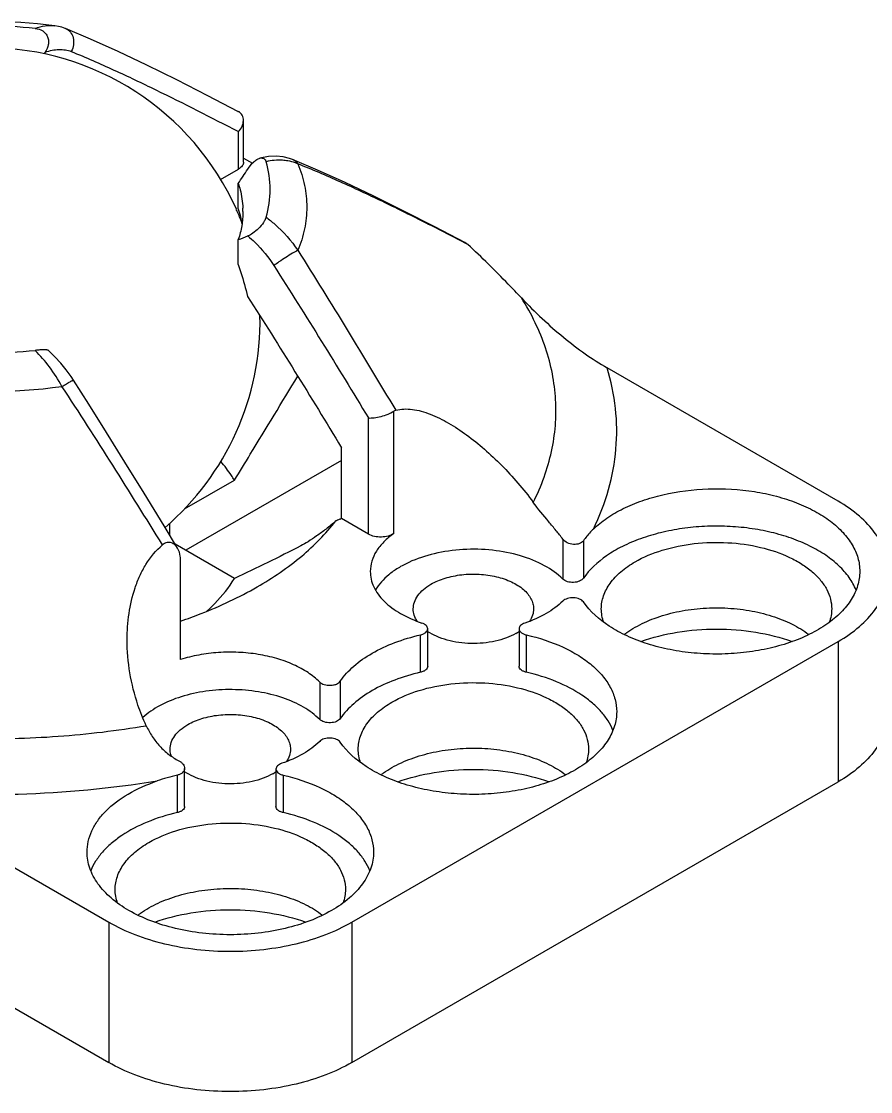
# Model space of a CAD drawing. Header units: millimetres. Extents: x 0 to 297, y 0 to 210.
# Drawn here: x 254.65 to 269.47, y 168.29 to 186.97 of the extents above; entities that cross this region are included whole.
import ezdxf

# ---------------------------------------------------------------- set-up
doc = ezdxf.new("R2010")
doc.units = ezdxf.units.MM
doc.header["$LTSCALE"] = 16.335
doc.layers.get('0').update_dxf_attribs({"linetype": 'CONTINUOUS'})
doc.layers.add('02___PRT_ALL_AXES', color=7, linetype='CONTINUOUS')

msp = doc.modelspace()

# ---------------------------------------------------------------- linework, layer by layer
at = {"color": 7, "linetype": 'Continuous'}
for p, q in [((255.226, 186.896), (255.226, 186.896)), ((255.421, 186.845), (255.421, 186.845)), ((255.065, 186.435), (255.044, 186.404)), ((258.429, 185.4), (258.436, 185.396)), ((258.524, 184.514), (258.524, 185.243)), ((258.436, 184.392), (258.436, 185.046)), ((258.524, 184.586), (258.68, 184.496)), ((258.125, 184.212), (258.436, 184.392)), ((259.381, 184.559), (259.381, 184.559)), ((259.816, 184.374), (259.381, 184.559)), ((258.435, 183.706), (258.435, 184.139)), ((258.435, 182.728), (258.435, 183.161)), ((262.392, 183.102), (262.384, 183.106)), ((262.396, 183.11), (262.389, 183.114)), ((262.442, 183.076), (262.392, 183.102)), ((268.902, 178.595), (264.872, 180.922)), ((261.149, 178.032), (261.149, 180.167)), ((260.706, 178.019), (260.706, 180.049)), ((260.236, 178.291), (260.236, 179.529)), ((260.236, 179.307), (257.517, 177.738)), ((257.497, 178.461), (258.366, 178.963)), ((239.203, 178.595), (256.174, 168.797)), ((260.706, 178.019), (260.236, 178.291)), ((257.234, 178.206), (257.234, 178.008)), ((258.366, 177.247), (257.334, 177.843)), ((264.098, 177.932), (264.098, 177.235)), ((264.457, 177.904), (264.457, 177.25)), ((257.426, 175.831), (257.426, 177.586)), ((261.74, 175.716), (261.74, 176.369)), ((263.335, 176.369), (263.335, 175.716)), ((261.614, 175.609), (261.614, 176.262)), ((263.461, 176.262), (263.461, 175.609)), ((260.416, 171.247), (268.902, 176.145)), ((268.902, 176.145), (268.902, 173.696)), ((259.855, 175.439), (259.855, 174.786)), ((260.214, 175.454), (260.214, 174.801)), ((257.498, 173.267), (257.498, 173.931)), ((259.092, 173.92), (259.092, 173.267)), ((257.371, 173.159), (257.371, 173.814)), ((259.218, 173.813), (259.218, 173.159)), ((252.144, 173.573), (256.174, 171.247)), ((260.416, 168.797), (268.902, 173.696)), ((256.174, 171.247), (256.174, 168.797)), ((260.416, 171.247), (260.416, 168.797))]:
    msp.add_line(p, q, dxfattribs=at)
for points in [[(255.421, 186.845), (255.413, 186.848), (255.357, 186.868), (255.298, 186.883), (255.235, 186.895), (255.226, 186.896)], [(258.429, 185.4), (257.901, 185.674), (257.36, 185.948), (256.839, 186.205), (256.337, 186.443), (255.854, 186.662), (255.421, 186.845)], [(259.381, 184.559), (259.328, 184.578), (259.216, 184.605), (259.093, 184.617), (258.961, 184.61), (258.812, 184.583)], [(262.389, 183.114), (261.863, 183.387), (261.322, 183.661), (260.802, 183.918), (260.3, 184.156), (259.816, 184.374)], [(255.561, 180.706), (255.516, 180.774), (255.431, 180.891), (255.336, 181.006), (255.234, 181.117), (255.12, 181.227)], [(257.376, 177.774), (257.141, 178.163), (256.792, 178.734), (256.457, 179.279), (256.135, 179.797), (255.826, 180.289), (255.561, 180.706)]]:
    msp.add_lwpolyline(points, dxfattribs=at)
for centre, radius, start, end in [((254.052, 177.711), 9.259, 82.7169, 97.2832), ((254.052, 178.386), 8.504, 84.3402, 95.6598), ((210.068, 215.665), 57.734, 326.90309, 327.20464), ((256.893, 183.19), 1.626, 15.8164, 18.5145), ((256.965, 183.209), 1.552, 8.3236, 15.8631), ((257.027, 183.65), 1.489, 0.0004, 2.3409), ((254.367, 193.881), 11.466, 290.7807, 291.6666), ((254.052, 189.69), 8.504, 264.3402, 275.6599), ((254.052, 190.079), 9.57, 262.1585, 277.8415), ((259.99, 178.711), 0.482, 297.6854, 300.7399), ((258.179, 170.336), 3.57, 103.0769, 108.9724)]:
    msp.add_arc(centre, radius, start, end, dxfattribs=at)
for points, knots in [([(254.891, 186.848), (254.947, 186.869), (255.057, 186.899), (255.172, 186.903), (255.226, 186.896)], [0, 0, 0, 0, 0.523858, 1, 1, 1, 1]), ([(254.891, 186.848), (254.937, 186.844), (255.006, 186.823), (255.075, 186.761), (255.11, 186.701), (255.125, 186.633), (255.119, 186.54), (255.09, 186.474), (255.065, 186.435)], [0, 0, 0, 0, 0.249426, 0.373712, 0.497742, 0.622296, 0.747794, 1, 1, 1, 1]), ([(255.421, 186.845), (255.437, 186.838), (255.468, 186.821), (255.52, 186.771), (255.561, 186.682), (255.565, 186.561), (255.54, 186.482), (255.52, 186.445)], [0, 0, 0, 0, 0.112011, 0.226238, 0.466928, 0.727866, 1, 1, 1, 1]), ([(255.065, 186.435), (255.105, 186.448), (255.184, 186.469), (255.304, 186.483), (255.416, 186.477), (255.487, 186.458), (255.52, 186.445)], [0, 0, 0, 0, 0.273579, 0.529963, 0.770786, 1, 1, 1, 1]), ([(255.52, 186.445), (255.771, 186.343), (256.265, 186.126), (257.239, 185.663), (257.959, 185.295), (258.436, 185.046)], [0, 0, 0, 0, 0.250548, 0.500571, 1, 1, 1, 1]), ([(258.524, 185.243), (258.524, 185.273), (258.51, 185.336), (258.463, 185.381), (258.436, 185.396)], [0, 0, 0, 0, 0.495806, 1, 1, 1, 1]), ([(258.436, 185.046), (258.463, 185.074), (258.505, 185.135), (258.524, 185.208), (258.524, 185.243)], [0, 0, 0, 0, 0.525283, 1, 1, 1, 1]), ([(258.6, 184.394), (258.628, 184.438), (258.676, 184.499), (258.751, 184.559), (258.792, 184.578), (258.812, 184.583)], [0, 0, 0, 0, 0.540452, 0.788544, 1, 1, 1, 1]), ([(258.812, 184.583), (258.824, 184.586), (258.849, 184.589), (258.883, 184.578), (258.907, 184.554), (258.916, 184.533), (258.92, 184.522)], [0, 0, 0, 0, 0.2803, 0.52017, 0.751095, 1, 1, 1, 1]), ([(258.524, 184.514), (258.524, 184.503), (258.52, 184.479), (258.502, 184.446), (258.473, 184.416), (258.449, 184.4), (258.436, 184.392)], [0, 0, 0, 0, 0.217749, 0.450891, 0.710463, 1, 1, 1, 1]), ([(259.298, 184.536), (259.268, 184.541), (259.142, 184.555), (259.014, 184.542), (258.92, 184.522)], [0, 0, 0, 0, 0.236984, 1, 1, 1, 1]), ([(258.92, 183.554), (258.966, 183.71), (259.017, 184.038), (258.966, 184.366), (258.92, 184.522)], [0, 0, 0, 0, 0.5, 1, 1, 1, 1]), ([(259.474, 184.483), (259.461, 184.489), (259.404, 184.513), (259.344, 184.529), (259.298, 184.536)], [0, 0, 0, 0, 0.245514, 1, 1, 1, 1]), ([(259.474, 184.483), (259.463, 184.5), (259.435, 184.53), (259.4, 184.551), (259.381, 184.559)], [0, 0, 0, 0, 0.506297, 1, 1, 1, 1]), ([(259.474, 184.483), (259.525, 184.362), (259.602, 184.115), (259.642, 183.729), (259.602, 183.344), (259.525, 183.096), (259.474, 182.975)], [0, 0, 0, 0, 0.253333, 0.499994, 0.746657, 1, 1, 1, 1]), ([(262.384, 183.106), (262.146, 183.23), (261.667, 183.475), (260.945, 183.832), (260.216, 184.174), (259.723, 184.385), (259.474, 184.483)], [0, 0, 0, 0, 0.250565, 0.500776, 0.750575, 1, 1, 1, 1]), ([(258.435, 184.139), (258.447, 184.104), (258.488, 183.964), (258.51, 183.819), (258.515, 183.711)], [0, 0, 0, 0, 0.253877, 1, 1, 1, 1]), ([(258.516, 183.65), (258.516, 183.568), (258.502, 183.402), (258.461, 183.24), (258.435, 183.161)], [0, 0, 0, 0, 0.495613, 1, 1, 1, 1]), ([(258.92, 183.554), (258.915, 183.539), (258.902, 183.507), (258.861, 183.438), (258.791, 183.356), (258.698, 183.276), (258.631, 183.237), (258.6, 183.225)], [0, 0, 0, 0, 0.099681, 0.221003, 0.509649, 0.789234, 1, 1, 1, 1]), ([(258.92, 183.554), (258.972, 183.515), (259.179, 183.346), (259.359, 183.142), (259.474, 182.975)], [0, 0, 0, 0, 0.242793, 1, 1, 1, 1]), ([(258.6, 183.225), (258.643, 183.19), (258.814, 183.036), (258.962, 182.856), (259.056, 182.708)], [0, 0, 0, 0, 0.239313, 1, 1, 1, 1]), ([(262.396, 183.11), (262.398, 183.109), (262.406, 183.104), (262.413, 183.099), (262.419, 183.095)], [0, 0, 0, 0, 0.243452, 1, 1, 1, 1]), ([(262.419, 183.095), (262.421, 183.093), (262.429, 183.087), (262.436, 183.081), (262.442, 183.076)], [0, 0, 0, 0, 0.244942, 1, 1, 1, 1]), ([(263.376, 182.144), (263.3, 182.225), (262.996, 182.543), (262.683, 182.852), (262.442, 183.076)], [0, 0, 0, 0, 0.252744, 1, 1, 1, 1]), ([(259.474, 182.975), (259.443, 182.959), (259.372, 182.918), (259.262, 182.851), (259.153, 182.779), (259.085, 182.731), (259.056, 182.708)], [0, 0, 0, 0, 0.213336, 0.494589, 0.778715, 1, 1, 1, 1]), ([(259.474, 182.975), (259.765, 182.514), (260.337, 181.585), (260.901, 180.651), (261.182, 180.183)], [0, 0, 0, 0, 0.499736, 1, 1, 1, 1]), ([(258.435, 182.728), (258.451, 182.682), (258.511, 182.498), (258.562, 182.311), (258.595, 182.17)], [0, 0, 0, 0, 0.253707, 1, 1, 1, 1]), ([(259.056, 182.708), (259.337, 182.269), (259.891, 181.385), (260.435, 180.495), (260.706, 180.049)], [0, 0, 0, 0, 0.499814, 1, 1, 1, 1]), ([(258.595, 182.17), (258.876, 181.734), (259.427, 180.857), (259.967, 179.973), (260.236, 179.529)], [0, 0, 0, 0, 0.499782, 1, 1, 1, 1]), ([(263.376, 182.144), (263.492, 182.02), (263.73, 181.784), (264.101, 181.457), (264.479, 181.167), (264.74, 180.998), (264.872, 180.922)], [0, 0, 0, 0, 0.263114, 0.518436, 0.76472, 1, 1, 1, 1]), ([(263.582, 178.575), (263.654, 178.718), (263.779, 179.008), (263.91, 179.458), (263.978, 179.913), (263.983, 180.37), (263.925, 180.826), (263.804, 181.277), (263.622, 181.721), (263.464, 182.005), (263.376, 182.144)], [0, 0, 0, 0, 0.127933, 0.252211, 0.37416, 0.495238, 0.616957, 0.740788, 0.86809, 1, 1, 1, 1]), ([(255.12, 181.227), (255.117, 181.229), (255.108, 181.233), (255.092, 181.236), (255.068, 181.237), (255.027, 181.238), (254.968, 181.235), (254.918, 181.231), (254.891, 181.228)], [0, 0, 0, 0, 0.046731, 0.120453, 0.221454, 0.346969, 0.6527, 1, 1, 1, 1]), ([(255.358, 180.599), (255.292, 180.717), (255.15, 180.937), (254.98, 181.137), (254.891, 181.228)], [0, 0, 0, 0, 0.515087, 1, 1, 1, 1]), ([(264.631, 178.107), (264.739, 178.33), (264.915, 178.786), (265.048, 179.502), (265.04, 180.222), (264.942, 180.692), (264.872, 180.922)], [0, 0, 0, 0, 0.256835, 0.505203, 0.750886, 1, 1, 1, 1]), ([(255.358, 180.599), (255.371, 180.607), (255.397, 180.623), (255.435, 180.645), (255.469, 180.665), (255.499, 180.681), (255.523, 180.693), (255.541, 180.702), (255.553, 180.706), (255.559, 180.707), (255.561, 180.707), (255.561, 180.706)], [0, 0, 0, 0, 0.204215, 0.395285, 0.566866, 0.71415, 0.833373, 0.921465, 0.976592, 0.991718, 1, 1, 1, 1]), ([(258.366, 178.963), (258.459, 179.113), (258.831, 179.717), (259.197, 180.323), (259.471, 180.779)], [0, 0, 0, 0, 0.249934, 1, 1, 1, 1]), ([(257.111, 177.832), (256.824, 178.297), (256.248, 179.224), (255.658, 180.143), (255.358, 180.599)], [0, 0, 0, 0, 0.500172, 1, 1, 1, 1]), ([(260.706, 180.049), (260.739, 180.046), (260.813, 180.051), (260.928, 180.074), (261.044, 180.112), (261.117, 180.147), (261.149, 180.167)], [0, 0, 0, 0, 0.213949, 0.476794, 0.75475, 1, 1, 1, 1]), ([(261.182, 180.183), (261.179, 180.182), (261.168, 180.178), (261.157, 180.172), (261.149, 180.167)], [0, 0, 0, 0, 0.236462, 1, 1, 1, 1]), ([(261.182, 180.183), (261.228, 180.195), (261.325, 180.21), (261.476, 180.201), (261.631, 180.169), (261.845, 180.096), (262.114, 179.962), (262.428, 179.753), (262.737, 179.505), (263.035, 179.223), (263.32, 178.913), (263.497, 178.691), (263.582, 178.575)], [0, 0, 0, 0, 0.047526, 0.097336, 0.149831, 0.205023, 0.322603, 0.448279, 0.580271, 0.717085, 0.857464, 1, 1, 1, 1]), ([(258.366, 178.963), (258.35, 178.991), (258.278, 179.104), (258.197, 179.21), (258.13, 179.286)], [0, 0, 0, 0, 0.243231, 1, 1, 1, 1]), ([(264.631, 178.107), (264.703, 178.178), (264.869, 178.311), (265.156, 178.476), (265.486, 178.612), (265.978, 178.753), (266.638, 178.836), (267.307, 178.797), (267.82, 178.69), (268.174, 178.576), (268.492, 178.431), (268.766, 178.258), (268.988, 178.06), (269.154, 177.843), (269.257, 177.611), (269.28, 177.449), (269.28, 177.37)], [0, 0, 0, 0, 0.055563, 0.116224, 0.181574, 0.250883, 0.396958, 0.544877, 0.616388, 0.684645, 0.748698, 0.807894, 0.861986, 0.91127, 0.956716, 1, 1, 1, 1]), ([(269.78, 177.37), (269.78, 177.427), (269.77, 177.542), (269.711, 177.772), (269.557, 178.055), (269.272, 178.354), (269.033, 178.519), (268.902, 178.595)], [0, 0, 0, 0, 0.108162, 0.218363, 0.451365, 0.710419, 1, 1, 1, 1]), ([(264.098, 177.932), (264.06, 177.983), (263.979, 178.085), (263.803, 178.296), (263.667, 178.459), (263.582, 178.575)], [0, 0, 0, 0, 0.227845, 0.47494, 1, 1, 1, 1]), ([(258.763, 177.1), (259.036, 177.257), (259.535, 177.596), (259.961, 178.025), (260.135, 178.25)], [0, 0, 0, 0, 0.52577, 1, 1, 1, 1]), ([(260.135, 178.25), (260.08, 178.202), (259.971, 178.111), (259.809, 177.992), (259.662, 177.893), (259.568, 177.838), (259.524, 177.815)], [0, 0, 0, 0, 0.292414, 0.564866, 0.803988, 1, 1, 1, 1]), ([(260.214, 178.284), (260.208, 178.281), (260.182, 178.268), (260.156, 178.257), (260.135, 178.25)], [0, 0, 0, 0, 0.242426, 1, 1, 1, 1]), ([(261.149, 178.032), (261.12, 178.011), (261.049, 177.981), (260.932, 177.964), (260.813, 177.975), (260.738, 178.001), (260.706, 178.019)], [0, 0, 0, 0, 0.231098, 0.493648, 0.759694, 1, 1, 1, 1]), ([(261.149, 178.032), (261.087, 177.988), (260.973, 177.895), (260.84, 177.731), (260.757, 177.555), (260.738, 177.43), (260.738, 177.37)], [0, 0, 0, 0, 0.284027, 0.541345, 0.776874, 1, 1, 1, 1]), ([(269.215, 177.045), (269.184, 177.122), (269.098, 177.274), (268.916, 177.478), (268.682, 177.663), (268.453, 177.794), (268.25, 177.886), (268.028, 177.972), (267.73, 178.059), (267.355, 178.128), (266.966, 178.162), (266.572, 178.161), (266.183, 178.125), (265.809, 178.053), (265.459, 177.949), (265.141, 177.815), (264.787, 177.608), (264.563, 177.404), (264.457, 177.25)], [0, 0, 0, 0, 0.04608, 0.09627, 0.151234, 0.211062, 0.242716, 0.27542, 0.343554, 0.414555, 0.487325, 0.56067, 0.633369, 0.704234, 0.772173, 0.83626, 0.895808, 1, 1, 1, 1]), ([(264.631, 178.107), (264.614, 178.091), (264.552, 178.028), (264.495, 177.959), (264.457, 177.904)], [0, 0, 0, 0, 0.259094, 1, 1, 1, 1]), ([(257.376, 177.774), (257.363, 177.795), (257.333, 177.834), (257.28, 177.868), (257.231, 177.878), (257.174, 177.874), (257.134, 177.851), (257.111, 177.832)], [0, 0, 0, 0, 0.234863, 0.464989, 0.584203, 0.710993, 1, 1, 1, 1]), ([(264.457, 177.904), (264.441, 177.881), (264.399, 177.856), (264.338, 177.841), (264.265, 177.838), (264.176, 177.861), (264.118, 177.906), (264.098, 177.932)], [0, 0, 0, 0, 0.209503, 0.336998, 0.473607, 0.750082, 1, 1, 1, 1]), ([(256.495, 176.174), (256.495, 176.328), (256.516, 176.635), (256.602, 177.01), (256.713, 177.294), (256.852, 177.559), (256.997, 177.737), (257.111, 177.832)], [0, 0, 0, 0, 0.253831, 0.505708, 0.630837, 0.75514, 1, 1, 1, 1]), ([(257.426, 177.586), (257.426, 177.603), (257.422, 177.668), (257.401, 177.733), (257.376, 177.774)], [0, 0, 0, 0, 0.264353, 1, 1, 1, 1]), ([(259.524, 177.815), (259.333, 177.717), (258.949, 177.523), (258.561, 177.337), (258.366, 177.247)], [0, 0, 0, 0, 0.499767, 1, 1, 1, 1]), ([(264.098, 177.235), (264.005, 177.329), (263.769, 177.494), (263.349, 177.66), (262.867, 177.753), (262.358, 177.765), (261.864, 177.696), (261.485, 177.571), (261.224, 177.433), (261.015, 177.285), (260.887, 177.146), (260.829, 177.044)], [0, 0, 0, 0, 0.109694, 0.235766, 0.373745, 0.516739, 0.656991, 0.787213, 0.846865, 0.902257, 1, 1, 1, 1]), ([(260.738, 177.37), (260.738, 177.325), (260.748, 177.232), (260.796, 177.096), (260.873, 176.966), (261.02, 176.797), (261.274, 176.614), (261.511, 176.512), (261.64, 176.469)], [0, 0, 0, 0, 0.100866, 0.205067, 0.315422, 0.433937, 0.698555, 1, 1, 1, 1]), ([(269.28, 177.37), (269.28, 177.287), (269.254, 177.114), (269.138, 176.868), (268.952, 176.641), (268.704, 176.437), (268.4, 176.261), (268.049, 176.118), (267.661, 176.012), (267.248, 175.945), (266.821, 175.92), (266.393, 175.937), (265.976, 175.996), (265.583, 176.095), (265.224, 176.232), (264.826, 176.447), (264.574, 176.668), (264.457, 176.837)], [0, 0, 0, 0, 0.043798, 0.090038, 0.140557, 0.196334, 0.257564, 0.323828, 0.394258, 0.467679, 0.542717, 0.617896, 0.691736, 0.762835, 0.829972, 0.892207, 1, 1, 1, 1]), ([(268.902, 176.145), (269.033, 176.221), (269.272, 176.386), (269.557, 176.686), (269.711, 176.968), (269.77, 177.199), (269.78, 177.313), (269.78, 177.37)], [0, 0, 0, 0, 0.289581, 0.548635, 0.781637, 0.891838, 1, 1, 1, 1]), ([(257.428, 176.503), (257.548, 176.544), (258.007, 176.711), (258.451, 176.919), (258.763, 177.1)], [0, 0, 0, 0, 0.260219, 1, 1, 1, 1]), ([(257.883, 176.674), (257.932, 176.718), (258.113, 176.891), (258.272, 177.089), (258.366, 177.247)], [0, 0, 0, 0, 0.26349, 1, 1, 1, 1]), ([(264.457, 177.25), (264.441, 177.227), (264.4, 177.201), (264.339, 177.183), (264.268, 177.174), (264.195, 177.182), (264.133, 177.207), (264.108, 177.225), (264.098, 177.235)], [0, 0, 0, 0, 0.215614, 0.347108, 0.487566, 0.765825, 0.890981, 1, 1, 1, 1]), ([(264.457, 176.837), (264.441, 176.86), (264.4, 176.886), (264.339, 176.904), (264.268, 176.913), (264.195, 176.905), (264.133, 176.88), (264.108, 176.862), (264.098, 176.852)], [0, 0, 0, 0, 0.215614, 0.347108, 0.487566, 0.765825, 0.890981, 1, 1, 1, 1]), ([(264.098, 176.852), (264.013, 176.767), (263.802, 176.614), (263.565, 176.513), (263.435, 176.469)], [0, 0, 0, 0, 0.46732, 1, 1, 1, 1]), ([(261.614, 176.262), (261.632, 176.266), (261.664, 176.277), (261.705, 176.301), (261.733, 176.332), (261.74, 176.358), (261.74, 176.369)], [0, 0, 0, 0, 0.305957, 0.574765, 0.801898, 1, 1, 1, 1]), ([(261.74, 176.369), (261.74, 176.38), (261.735, 176.401), (261.713, 176.43), (261.681, 176.453), (261.654, 176.465), (261.64, 176.469)], [0, 0, 0, 0, 0.204282, 0.432665, 0.698202, 1, 1, 1, 1]), ([(263.435, 176.469), (263.421, 176.465), (263.394, 176.453), (263.362, 176.43), (263.34, 176.401), (263.335, 176.38), (263.335, 176.369)], [0, 0, 0, 0, 0.301798, 0.567335, 0.795718, 1, 1, 1, 1]), ([(263.335, 176.369), (263.335, 176.358), (263.342, 176.332), (263.37, 176.301), (263.411, 176.277), (263.443, 176.266), (263.461, 176.262)], [0, 0, 0, 0, 0.198102, 0.425235, 0.694043, 1, 1, 1, 1]), ([(256.829, 174.677), (256.774, 174.794), (256.583, 175.271), (256.495, 175.79), (256.495, 176.174)], [0, 0, 0, 0, 0.252, 1, 1, 1, 1]), ([(260.214, 175.454), (260.281, 175.55), (260.451, 175.734), (260.776, 175.959), (261.171, 176.141), (261.461, 176.227), (261.614, 176.262)], [0, 0, 0, 0, 0.21241, 0.450846, 0.714724, 1, 1, 1, 1]), ([(263.461, 176.262), (263.681, 176.212), (263.997, 176.109), (264.372, 175.909), (264.605, 175.742), (264.793, 175.555), (264.932, 175.354), (265.018, 175.141), (265.038, 174.993), (265.038, 174.921)], [0, 0, 0, 0, 0.305158, 0.444503, 0.573513, 0.69205, 0.801029, 0.902573, 1, 1, 1, 1]), ([(259.855, 175.439), (259.794, 175.5), (259.649, 175.615), (259.395, 175.752), (259.1, 175.857), (258.776, 175.929), (258.435, 175.963), (258.088, 175.96), (257.749, 175.918), (257.531, 175.864), (257.426, 175.831)], [0, 0, 0, 0, 0.101601, 0.214203, 0.336616, 0.466603, 0.601249, 0.737267, 0.871263, 1, 1, 1, 1]), ([(261.614, 175.609), (261.461, 175.574), (261.171, 175.488), (260.776, 175.306), (260.451, 175.081), (260.281, 174.897), (260.214, 174.801)], [0, 0, 0, 0, 0.285276, 0.549154, 0.78759, 1, 1, 1, 1]), ([(261.74, 175.716), (261.74, 175.704), (261.733, 175.679), (261.705, 175.648), (261.664, 175.623), (261.632, 175.613), (261.614, 175.609)], [0, 0, 0, 0, 0.198102, 0.425235, 0.694043, 1, 1, 1, 1]), ([(263.461, 175.609), (263.443, 175.613), (263.411, 175.623), (263.37, 175.648), (263.342, 175.679), (263.335, 175.704), (263.335, 175.716)], [0, 0, 0, 0, 0.305957, 0.574765, 0.801898, 1, 1, 1, 1]), ([(264.972, 174.595), (264.949, 174.653), (264.889, 174.768), (264.767, 174.928), (264.614, 175.078), (264.362, 175.267), (263.978, 175.464), (263.641, 175.568), (263.461, 175.609)], [0, 0, 0, 0, 0.099451, 0.205305, 0.318687, 0.440127, 0.70639, 1, 1, 1, 1]), ([(259.855, 175.439), (259.865, 175.429), (259.891, 175.411), (259.953, 175.386), (260.025, 175.378), (260.097, 175.386), (260.158, 175.405), (260.198, 175.431), (260.214, 175.454)], [0, 0, 0, 0, 0.109019, 0.234175, 0.512434, 0.652892, 0.784386, 1, 1, 1, 1]), ([(259.855, 174.786), (259.772, 174.869), (259.568, 175.018), (259.202, 175.178), (258.78, 175.28), (258.328, 175.318), (257.873, 175.289), (257.445, 175.196), (257.07, 175.045), (256.857, 174.9), (256.769, 174.819)], [0, 0, 0, 0, 0.10603, 0.22662, 0.358667, 0.497114, 0.636003, 0.769309, 0.891798, 1, 1, 1, 1]), ([(265.038, 174.921), (265.038, 174.837), (265.011, 174.664), (264.895, 174.419), (264.709, 174.192), (264.461, 173.988), (264.157, 173.812), (263.806, 173.669), (263.419, 173.562), (263.005, 173.496), (262.579, 173.47), (262.15, 173.488), (261.734, 173.547), (261.34, 173.646), (260.981, 173.782), (260.583, 173.997), (260.331, 174.218), (260.214, 174.388)], [0, 0, 0, 0, 0.043798, 0.090038, 0.140557, 0.196334, 0.257564, 0.323827, 0.394258, 0.467679, 0.542717, 0.617896, 0.691736, 0.762835, 0.829972, 0.892208, 1, 1, 1, 1]), ([(269.78, 174.921), (269.78, 174.864), (269.77, 174.749), (269.711, 174.519), (269.557, 174.236), (269.272, 173.936), (269.033, 173.772), (268.902, 173.696)], [0, 0, 0, 0, 0.108162, 0.218363, 0.451365, 0.710419, 1, 1, 1, 1]), ([(250.648, 174.795), (251.148, 174.69), (252.169, 174.528), (253.723, 174.427), (255.286, 174.468), (256.32, 174.591), (256.829, 174.677)], [0, 0, 0, 0, 0.246611, 0.498255, 0.750785, 1, 1, 1, 1]), ([(256.829, 174.677), (256.859, 174.611), (256.929, 174.485), (257.06, 174.315), (257.217, 174.172), (257.335, 174.096), (257.397, 174.064)], [0, 0, 0, 0, 0.254724, 0.505758, 0.753539, 1, 1, 1, 1]), ([(260.214, 174.801), (260.198, 174.777), (260.158, 174.751), (260.097, 174.733), (260.025, 174.725), (259.953, 174.732), (259.891, 174.758), (259.865, 174.776), (259.855, 174.786)], [0, 0, 0, 0, 0.215614, 0.347108, 0.487566, 0.765825, 0.890981, 1, 1, 1, 1]), ([(259.855, 174.403), (259.77, 174.318), (259.56, 174.165), (259.322, 174.063), (259.193, 174.02)], [0, 0, 0, 0, 0.46732, 1, 1, 1, 1]), ([(260.214, 174.388), (260.198, 174.411), (260.158, 174.437), (260.097, 174.455), (260.025, 174.464), (259.953, 174.456), (259.891, 174.431), (259.865, 174.413), (259.855, 174.403)], [0, 0, 0, 0, 0.215614, 0.347108, 0.487566, 0.765825, 0.890981, 1, 1, 1, 1]), ([(257.498, 173.931), (257.498, 173.918), (257.491, 173.89), (257.463, 173.855), (257.422, 173.829), (257.389, 173.818), (257.371, 173.814)], [0, 0, 0, 0, 0.215277, 0.444878, 0.706271, 1, 1, 1, 1]), ([(257.397, 174.064), (257.412, 174.056), (257.439, 174.039), (257.471, 174.006), (257.492, 173.97), (257.498, 173.943), (257.498, 173.931)], [0, 0, 0, 0, 0.285052, 0.548522, 0.785582, 1, 1, 1, 1]), ([(259.193, 174.02), (259.178, 174.015), (259.152, 174.004), (259.119, 173.98), (259.098, 173.952), (259.092, 173.93), (259.092, 173.92)], [0, 0, 0, 0, 0.301798, 0.567335, 0.795718, 1, 1, 1, 1]), ([(259.092, 173.92), (259.092, 173.908), (259.099, 173.883), (259.127, 173.852), (259.168, 173.827), (259.201, 173.817), (259.218, 173.813)], [0, 0, 0, 0, 0.198102, 0.425235, 0.694043, 1, 1, 1, 1]), ([(259.218, 173.813), (259.438, 173.762), (259.754, 173.66), (260.129, 173.46), (260.362, 173.292), (260.551, 173.106), (260.69, 172.904), (260.775, 172.691), (260.795, 172.543), (260.795, 172.471)], [0, 0, 0, 0, 0.305159, 0.444503, 0.573513, 0.69205, 0.801029, 0.902573, 1, 1, 1, 1]), ([(252.144, 173.573), (252.957, 173.49), (254.59, 173.432), (256.217, 173.583), (257.019, 173.712)], [0, 0, 0, 0, 0.501844, 1, 1, 1, 1]), ([(255.795, 172.471), (255.795, 172.534), (255.809, 172.661), (255.874, 172.847), (255.979, 173.025), (256.177, 173.258), (256.521, 173.511), (256.843, 173.652), (257.019, 173.712)], [0, 0, 0, 0, 0.101215, 0.205689, 0.316197, 0.434728, 0.699032, 1, 1, 1, 1]), ([(257.498, 173.267), (257.498, 173.255), (257.49, 173.23), (257.463, 173.198), (257.422, 173.174), (257.389, 173.163), (257.371, 173.159)], [0, 0, 0, 0, 0.198102, 0.425235, 0.694043, 1, 1, 1, 1]), ([(259.218, 173.159), (259.201, 173.163), (259.168, 173.174), (259.127, 173.198), (259.099, 173.23), (259.092, 173.255), (259.092, 173.267)], [0, 0, 0, 0, 0.305957, 0.574765, 0.801898, 1, 1, 1, 1]), ([(257.371, 173.159), (257.192, 173.118), (256.854, 173.014), (256.47, 172.817), (256.218, 172.628), (256.064, 172.477), (255.943, 172.317), (255.883, 172.202), (255.86, 172.144)], [0, 0, 0, 0, 0.293666, 0.559942, 0.681374, 0.794738, 0.900571, 1, 1, 1, 1]), ([(260.73, 172.144), (260.707, 172.202), (260.647, 172.317), (260.526, 172.477), (260.372, 172.628), (260.12, 172.817), (259.736, 173.014), (259.398, 173.118), (259.218, 173.159)], [0, 0, 0, 0, 0.09943, 0.205263, 0.318627, 0.440059, 0.706335, 1, 1, 1, 1]), ([(260.795, 172.471), (260.795, 172.424), (260.787, 172.328), (260.737, 172.136), (260.609, 171.901), (260.371, 171.651), (260.057, 171.434), (259.677, 171.258), (259.246, 171.127), (258.78, 171.046), (258.295, 171.019), (257.81, 171.046), (257.344, 171.127), (256.913, 171.258), (256.533, 171.434), (256.218, 171.651), (255.981, 171.901), (255.853, 172.136), (255.803, 172.328), (255.795, 172.424), (255.795, 172.471)], [0, 0, 0, 0, 0.022545, 0.045516, 0.094083, 0.14808, 0.20844, 0.275006, 0.346829, 0.422431, 0.5, 0.57757, 0.653171, 0.724995, 0.79156, 0.85192, 0.905917, 0.954484, 0.977455, 1, 1, 1, 1]), ([(256.174, 171.247), (256.319, 171.163), (256.636, 171.015), (257.153, 170.858), (257.713, 170.761), (258.295, 170.728), (258.876, 170.761), (259.436, 170.858), (259.953, 171.015), (260.271, 171.163), (260.416, 171.247)], [0, 0, 0, 0, 0.114154, 0.237326, 0.366975, 0.5, 0.633025, 0.762674, 0.885846, 1, 1, 1, 1]), ([(260.416, 168.797), (260.271, 168.713), (259.953, 168.565), (259.436, 168.408), (258.876, 168.311), (258.295, 168.279), (257.713, 168.311), (257.153, 168.408), (256.636, 168.565), (256.319, 168.713), (256.174, 168.797)], [0, 0, 0, 0, 0.114154, 0.237326, 0.366975, 0.5, 0.633025, 0.762674, 0.885846, 1, 1, 1, 1])]:
    msp.add_open_spline(points, degree=3, knots=knots, dxfattribs=at)
at = {"layer": '02___PRT_ALL_AXES', "color": 7, "linetype": 'Continuous'}
for centre, radius, start, end in [((254.052, 181.747), 4.763, 24.0799, 155.8954), ((254.058, 181.749), 4.756, 23.6087, 24.0791), ((254.052, 181.747), 4.763, 21.0089, 23.608), ((254.052, 181.747), 4.762, 310.6903, 1.0103), ((262.82, 177.086), 0.921, 299.9439, 304.0725), ((258.578, 174.637), 0.921, 299.9439, 304.0725)]:
    msp.add_arc(centre, radius, start, end, dxfattribs=at)
for points, knots in [([(265.359, 177.538), (265.508, 177.623), (265.845, 177.762), (266.394, 177.872), (266.974, 177.888), (267.539, 177.809), (267.972, 177.665), (268.267, 177.504), (268.451, 177.37), (268.598, 177.221), (268.708, 177.061), (268.775, 176.892), (268.79, 176.774), (268.79, 176.717)], [0, 0, 0, 0, 0.128655, 0.270201, 0.41732, 0.561628, 0.695264, 0.756271, 0.812764, 0.864713, 0.912535, 0.957152, 1, 1, 1, 1]), ([(264.77, 176.717), (264.77, 176.755), (264.777, 176.832), (264.817, 176.986), (264.919, 177.176), (265.111, 177.376), (265.271, 177.487), (265.359, 177.538)], [0, 0, 0, 0, 0.108163, 0.218371, 0.451352, 0.710447, 1, 1, 1, 1]), ([(261.795, 177.146), (261.873, 177.191), (262.049, 177.263), (262.336, 177.321), (262.639, 177.329), (262.934, 177.287), (263.197, 177.2), (263.38, 177.088), (263.487, 176.981), (263.544, 176.897), (263.58, 176.808), (263.588, 176.747), (263.588, 176.717)], [0, 0, 0, 0, 0.12869, 0.270272, 0.417431, 0.561777, 0.695449, 0.812713, 0.864679, 0.912511, 0.95714, 1, 1, 1, 1]), ([(261.488, 176.717), (261.488, 176.757), (261.502, 176.84), (261.566, 176.956), (261.665, 177.061), (261.749, 177.119), (261.795, 177.146)], [0, 0, 0, 0, 0.217781, 0.450924, 0.710255, 1, 1, 1, 1]), ([(265.359, 176.394), (265.466, 176.456), (265.701, 176.563), (266.084, 176.672), (266.498, 176.732), (266.925, 176.74), (267.345, 176.697), (267.74, 176.603), (268.093, 176.464), (268.301, 176.338), (268.392, 176.267)], [0, 0, 0, 0, 0.116169, 0.242099, 0.374592, 0.509804, 0.643618, 0.772056, 0.891669, 1, 1, 1, 1]), ([(261.558, 176.499), (261.536, 176.532), (261.5, 176.602), (261.488, 176.68), (261.488, 176.717)], [0, 0, 0, 0, 0.515241, 1, 1, 1, 1]), ([(263.588, 176.717), (263.588, 176.679), (263.575, 176.602), (263.539, 176.531), (263.517, 176.498)], [0, 0, 0, 0, 0.484756, 1, 1, 1, 1]), ([(264.813, 176.479), (264.799, 176.518), (264.777, 176.596), (264.77, 176.677), (264.77, 176.717)], [0, 0, 0, 0, 0.505142, 1, 1, 1, 1]), ([(268.79, 176.717), (268.79, 176.677), (268.783, 176.596), (268.761, 176.518), (268.748, 176.479)], [0, 0, 0, 0, 0.494844, 1, 1, 1, 1]), ([(265.168, 176.267), (265.183, 176.279), (265.244, 176.324), (265.309, 176.366), (265.359, 176.394)], [0, 0, 0, 0, 0.243047, 1, 1, 1, 1]), ([(265.461, 176.147), (265.666, 176.22), (266.103, 176.329), (266.78, 176.382), (267.457, 176.329), (267.894, 176.22), (268.099, 176.147)], [0, 0, 0, 0, 0.243567, 0.499995, 0.756422, 1, 1, 1, 1]), ([(263.28, 176.288), (263.227, 176.257), (263.109, 176.203), (262.849, 176.127), (262.497, 176.095), (262.149, 176.143), (261.899, 176.231), (261.788, 176.29), (261.739, 176.323)], [0, 0, 0, 0, 0.115297, 0.240057, 0.505169, 0.767429, 0.888854, 1, 1, 1, 1]), ([(261.116, 175.088), (261.265, 175.174), (261.602, 175.313), (262.151, 175.423), (262.732, 175.439), (263.296, 175.36), (263.729, 175.215), (264.025, 175.055), (264.208, 174.921), (264.356, 174.772), (264.465, 174.611), (264.532, 174.442), (264.548, 174.325), (264.548, 174.268)], [0, 0, 0, 0, 0.128655, 0.270201, 0.41732, 0.561628, 0.695264, 0.756271, 0.812764, 0.864713, 0.912535, 0.957152, 1, 1, 1, 1]), ([(260.528, 174.268), (260.528, 174.306), (260.534, 174.383), (260.574, 174.537), (260.677, 174.726), (260.868, 174.927), (261.028, 175.037), (261.116, 175.088)], [0, 0, 0, 0, 0.108163, 0.218371, 0.451352, 0.710447, 1, 1, 1, 1]), ([(257.552, 174.696), (257.63, 174.741), (257.806, 174.814), (258.093, 174.871), (258.396, 174.879), (258.691, 174.838), (258.954, 174.75), (259.137, 174.639), (259.245, 174.531), (259.302, 174.447), (259.337, 174.359), (259.345, 174.297), (259.345, 174.268)], [0, 0, 0, 0, 0.12869, 0.270272, 0.417431, 0.561777, 0.695449, 0.812713, 0.864679, 0.912511, 0.95714, 1, 1, 1, 1]), ([(257.245, 174.268), (257.245, 174.308), (257.26, 174.391), (257.323, 174.507), (257.423, 174.612), (257.506, 174.67), (257.552, 174.696)], [0, 0, 0, 0, 0.217781, 0.450924, 0.710255, 1, 1, 1, 1]), ([(257.268, 174.141), (257.264, 174.151), (257.251, 174.192), (257.245, 174.236), (257.245, 174.268)], [0, 0, 0, 0, 0.255111, 1, 1, 1, 1]), ([(259.345, 174.268), (259.345, 174.23), (259.332, 174.152), (259.296, 174.082), (259.274, 174.049)], [0, 0, 0, 0, 0.484756, 1, 1, 1, 1]), ([(260.57, 174.03), (260.556, 174.068), (260.535, 174.146), (260.528, 174.228), (260.528, 174.268)], [0, 0, 0, 0, 0.505151, 1, 1, 1, 1]), ([(261.116, 173.945), (261.223, 174.007), (261.458, 174.114), (261.841, 174.222), (262.255, 174.282), (262.682, 174.291), (263.102, 174.247), (263.497, 174.154), (263.85, 174.015), (264.058, 173.888), (264.149, 173.818)], [0, 0, 0, 0, 0.116161, 0.24208, 0.374563, 0.509766, 0.643579, 0.772021, 0.891647, 1, 1, 1, 1]), ([(264.548, 174.268), (264.548, 174.228), (264.54, 174.147), (264.519, 174.069), (264.505, 174.031)], [0, 0, 0, 0, 0.494893, 1, 1, 1, 1]), ([(260.926, 173.818), (260.94, 173.829), (261.002, 173.875), (261.066, 173.916), (261.116, 173.945)], [0, 0, 0, 0, 0.243038, 1, 1, 1, 1]), ([(259.037, 173.839), (258.984, 173.808), (258.866, 173.754), (258.606, 173.678), (258.255, 173.646), (257.907, 173.693), (257.656, 173.781), (257.546, 173.841), (257.496, 173.874)], [0, 0, 0, 0, 0.115297, 0.240057, 0.505169, 0.767429, 0.888854, 1, 1, 1, 1]), ([(261.219, 173.697), (261.424, 173.771), (261.861, 173.879), (262.538, 173.933), (263.215, 173.879), (263.652, 173.771), (263.857, 173.697)], [0, 0, 0, 0, 0.243571, 0.500003, 0.756429, 1, 1, 1, 1]), ([(256.874, 172.639), (257.022, 172.725), (257.359, 172.864), (257.908, 172.973), (258.489, 172.989), (259.054, 172.91), (259.487, 172.766), (259.782, 172.605), (259.965, 172.471), (260.113, 172.323), (260.222, 172.162), (260.29, 171.993), (260.305, 171.875), (260.305, 171.818)], [0, 0, 0, 0, 0.128655, 0.270201, 0.41732, 0.561628, 0.695264, 0.756271, 0.812764, 0.864713, 0.912535, 0.957152, 1, 1, 1, 1]), ([(256.285, 171.818), (256.285, 171.856), (256.292, 171.933), (256.332, 172.087), (256.434, 172.277), (256.625, 172.477), (256.785, 172.588), (256.874, 172.639)], [0, 0, 0, 0, 0.108163, 0.218371, 0.451352, 0.710447, 1, 1, 1, 1]), ([(256.328, 171.58), (256.314, 171.619), (256.292, 171.697), (256.285, 171.778), (256.285, 171.818)], [0, 0, 0, 0, 0.505145, 1, 1, 1, 1]), ([(256.874, 171.496), (256.98, 171.557), (257.215, 171.664), (257.598, 171.773), (258.012, 171.833), (258.439, 171.841), (258.859, 171.798), (259.254, 171.705), (259.607, 171.566), (259.815, 171.439), (259.906, 171.369)], [0, 0, 0, 0, 0.116154, 0.242064, 0.374538, 0.509735, 0.643544, 0.771992, 0.891629, 1, 1, 1, 1]), ([(260.305, 171.818), (260.305, 171.778), (260.298, 171.698), (260.277, 171.62), (260.263, 171.582)], [0, 0, 0, 0, 0.494924, 1, 1, 1, 1]), ([(256.684, 171.369), (256.698, 171.38), (256.76, 171.426), (256.824, 171.467), (256.874, 171.496)], [0, 0, 0, 0, 0.243078, 1, 1, 1, 1]), ([(256.976, 171.248), (257.181, 171.321), (257.618, 171.43), (258.295, 171.483), (258.973, 171.43), (259.41, 171.321), (259.615, 171.248)], [0, 0, 0, 0, 0.243576, 0.500016, 0.756443, 1, 1, 1, 1])]:
    msp.add_open_spline(points, degree=3, knots=knots, dxfattribs=at)

doc.saveas('drawing.dxf')
